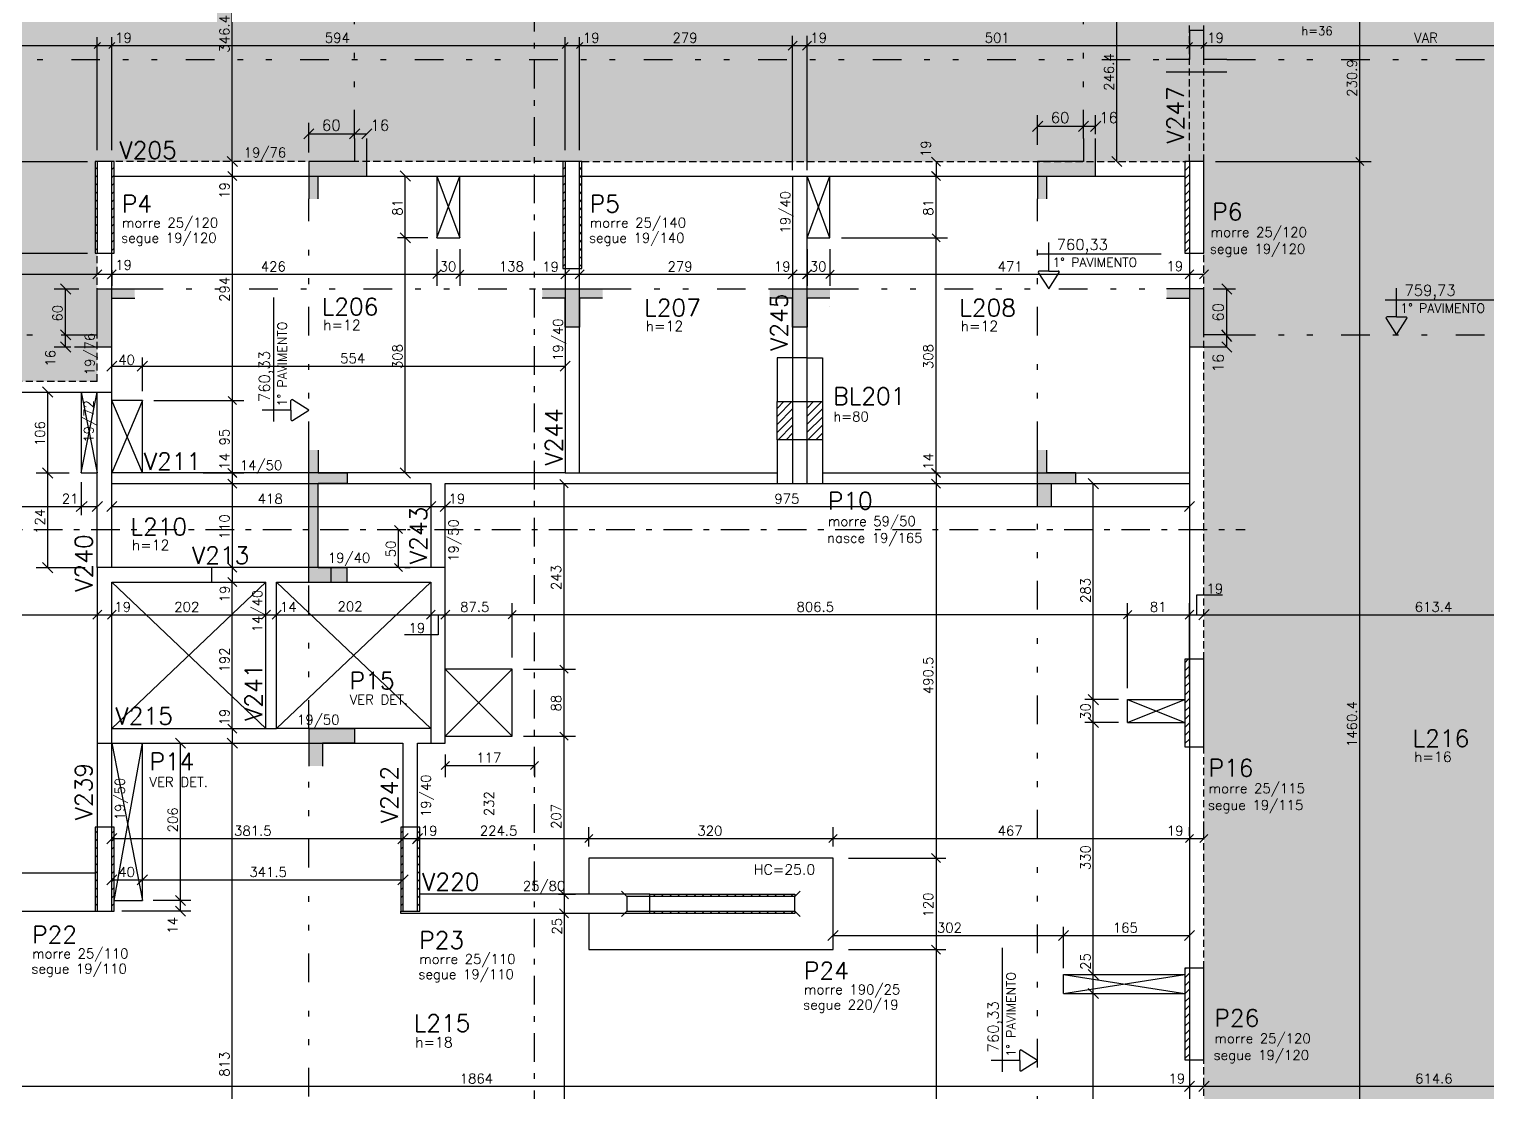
# Model space of a CAD drawing. Extents: x 37249 to 45139, y 0 to 6308.
# Drawn here: x 40434 to 42344, y 3257 to 4650 of the extents above; entities that cross this region are included whole.
import ezdxf

# ---------------------------------------------------------------- set-up
doc = ezdxf.new("R2010")
doc.units = 0
doc.header["$LTSCALE"] = 75
doc.header["$MEASUREMENT"] = 0
for name, pattern in [('ESTILO_TQS_0003', [1, 0.5, -0.2, 0.1, -0.2]), ('ESTILO_TQS_0004', [2, 0.5, -0.4, 0.1, -0.4, 0.1, -0.5]), ('HIDDEN2', [0.1875, 0.125, -0.0625])]:
    doc.linetypes.add(name, pattern=pattern)
doc.layers.get('0').update_dxf_attribs({"color": 3, "linetype": 'CONTINUOUS'})
for name, color, linetype in [('1', 3, 'CONTINUOUS'), ('110', 141, 'CONTINUOUS'), ('204', 1, 'ESTILO_TQS_0003'), ('205', 1, 'ESTILO_TQS_0004'), ('210', 3, 'HIDDEN2'), ('212', 3, 'CONTINUOUS'), ('213', 3, 'CONTINUOUS'), ('216', 3, 'CONTINUOUS'), ('220', 5, 'CONTINUOUS'), ('221', 1, 'CONTINUOUS'), ('222', 6, 'CONTINUOUS'), ('226', 4, 'CONTINUOUS'), ('230', 3, 'CONTINUOUS'), ('231', 1, 'CONTINUOUS'), ('233', 6, 'CONTINUOUS'), ('238', 2, 'CONTINUOUS'), ('249', 1, 'CONTINUOUS'), ('250', 1, 'CONTINUOUS'), ('253', 253, 'CONTINUOUS')]:
    doc.layers.add(name, color=color, linetype=linetype)
doc.styles.get("Standard").update_dxf_attribs({"font": 'ROMANS.SHX'})

# ---------------------------------------------------------------- blocks, each defined once
blk = doc.blocks.new('_HAA22AC993A-004')
for p, q in [((2310.767808, -478.768444), (2312.438043, -477.098209)), ((2310.767808, -489.375045), (2316.767795, -483.375059)), ((2310.767808, -499.981647), (2316.767795, -493.981661)), ((2310.767808, -510.588249), (2316.767795, -504.588262)), ((2310.767808, -521.194851), (2316.767795, -515.194864)), ((2310.767808, -531.801452), (2316.767795, -525.801466)), ((2310.767808, -542.408054), (2316.767795, -536.408067)), ((2310.767808, -553.014656), (2316.767795, -547.014669)), ((2310.767808, -563.621257), (2316.767795, -557.621271)), ((2310.767808, -574.227859), (2316.767795, -568.227873)), ((2310.767808, -584.834461), (2316.767795, -578.834474)), ((2310.767808, -595.441063), (2316.767795, -589.441076))]:
    blk.add_line(p, q)
blk = doc.blocks.new('_HAA22AC993A-005')
for p, q in [((-1000.232204, 569.54485), (-997.232204, 572.54485)), ((-1000.232204, 558.938249), (-997.232204, 561.938249)), ((-1000.232204, 548.331647), (-997.232204, 551.331647)), ((-1000.232204, 537.725045), (-997.232204, 540.725045)), ((-1000.232204, 527.118443), (-997.232204, 530.118443)), ((-1000.232204, 516.511842), (-997.232204, 519.511842)), ((-1000.232204, 505.90524), (-997.232204, 508.90524)), ((-1000.232204, 495.298638), (-997.232204, 498.298638)), ((-1000.232204, 484.692036), (-997.232204, 487.692036)), ((-1000.232204, 474.085435), (-997.232204, 477.085435)), ((-1000.232204, 463.478833), (-997.232204, 466.478833))]:
    blk.add_line(p, q)
blk = doc.blocks.new('_HAA22AC993A-006')
for p, q in [((1776.767795, 238.810546), (1795.856951, 257.899702)), ((1776.767795, 249.417147), (1785.250349, 257.899702)), ((1776.767795, 228.203944), (1796.767795, 248.203944)), ((1776.767795, 217.597342), (1796.767795, 237.597342)), ((1777.676756, 207.899702), (1796.767795, 226.99074)), ((1788.283358, 207.899702), (1796.767795, 216.384139))]:
    blk.add_line(p, q)
blk = doc.blocks.new('_HAA22AC993A-007')
for p, q in [((-787.732204, -299.828525), (-784.732204, -296.828525)), ((-787.732204, -310.435127), (-784.732204, -307.435127)), ((-787.732204, -321.041728), (-784.732204, -318.041728)), ((-787.732204, -331.64833), (-784.732204, -328.64833)), ((-787.732204, -342.254932), (-784.732204, -339.254932)), ((-787.732204, -352.861534), (-784.732204, -349.861534)), ((-787.732204, -363.468135), (-784.732204, -360.468135)), ((-787.732204, -374.074737), (-784.732204, -371.074737)), ((-787.732204, -384.681339), (-784.732204, -381.681339)), ((-787.732204, -395.28794), (-784.732204, -392.28794))]:
    blk.add_line(p, q)
blk = doc.blocks.new('_HAA22AC993A-008')
for p, q in [((-1274.843656, -405.102315), (-1271.841639, -402.100298)), ((-1264.237054, -405.102315), (-1261.235037, -402.100298)), ((-1253.630453, -405.102315), (-1250.628436, -402.100298)), ((-1243.023851, -405.102315), (-1240.021834, -402.100298)), ((-1232.417249, -405.102315), (-1229.415232, -402.100298)), ((-1221.810647, -405.102315), (-1218.80863, -402.100298)), ((-1211.204046, -405.102315), (-1208.202029, -402.100298)), ((-1200.597444, -405.102315), (-1197.595427, -402.100298)), ((-1189.990842, -405.102315), (-1186.988825, -402.100298)), ((-1179.384241, -405.102315), (-1176.382224, -402.100298)), ((-1168.777639, -405.102315), (-1165.775622, -402.100298)), ((-1158.171037, -405.102315), (-1155.16902, -402.100298)), ((-1147.564435, -405.102315), (-1144.562418, -402.100298)), ((-1136.957834, -405.102315), (-1133.955817, -402.100298)), ((-1126.351232, -405.102315), (-1123.349215, -402.100298)), ((-1115.74463, -405.102315), (-1112.742613, -402.100298)), ((-1105.138029, -405.102315), (-1102.136012, -402.100298)), ((-1094.531427, -405.102315), (-1091.52941, -402.100298))]:
    blk.add_line(p, q)
blk = doc.blocks.new('_HA6A1DCB61C-001')
for p, q in [((591.793636, 3699.527939), (596.320062, 3704.054365)), ((591.793636, 3688.921337), (597.793636, 3694.921337)), ((591.793636, 3678.314736), (597.793636, 3684.314736)), ((591.793636, 3667.708134), (597.793636, 3673.708134)), ((591.793636, 3657.101532), (597.793636, 3663.101532)), ((591.793636, 3646.494931), (597.793636, 3652.494931)), ((591.793636, 3635.888329), (597.793636, 3641.888329)), ((591.793636, 3625.281727), (597.793636, 3631.281727)), ((591.793636, 3614.675125), (597.793636, 3620.675125)), ((591.793636, 3604.068524), (597.793636, 3610.068524)), ((591.793636, 3593.461922), (597.793636, 3599.461922))]:
    blk.add_line(p, q)

msp = doc.modelspace()

# ---------------------------------------------------------------- linework, layer by layer
at = {"layer": '1'}
for p, q in [((40545, 4457.1), (41133, 4457.1)), ((41158, 4457.1), (41948, 4457.1)), ((41434, 4457.1), (41434, 4219.1)), ((41453, 4219.1), (41453, 4457.1)), ((40542, 3944.1), (40542, 4356.1)), ((41954, 4356.1), (41954, 3824.1)), ((41136, 4336.1), (41136, 4068.1)), ((41155, 4068.1), (41155, 4336.1)), ((40145.5, 4174.1), (40542, 4174.1)), ((40523, 3944.1), (40523, 4174.1)), ((41136, 4068.1), (40542, 4068.1)), ((40542, 4054.1), (40960, 4054.1)), ((40960, 4054.1), (40960, 3944.1)), ((40979, 4054.1), (41434, 4054.1)), ((40979, 3944.1), (40979, 4054.1)), ((41136, 4068.1), (41414, 4068.1)), ((41453, 4054.1), (41954, 4054.1)), ((41473, 4068.1), (41954, 4068.1)), ((40829, 3944.1), (40673, 3944.1)), ((40673, 3925.1), (40744, 3925.1)), ((40744, 3733.1), (40744, 3925.1)), ((40758, 3733.1), (40758, 3925.1)), ((40758, 3925.1), (40829, 3925.1)), ((40542, 3733.1), (40758, 3733.1)), ((40960, 3733.1), (40758, 3733.1)), ((40523, 3714.1), (40523, 3604.1)), ((40542, 3714.1), (40923.5, 3714.1)), ((40542, 3604.1), (40542, 3714.1)), ((40923.5, 3714.1), (40923.5, 3604.1)), ((40942.5, 3714.1), (40960, 3714.1)), ((40942.5, 3604.1), (40942.5, 3714.1)), ((41954, 3709.1), (41954, 3419.1)), ((40096, 3544.1), (40520, 3544.1)), ((41247, 3516.1), (40945.5, 3516.1)), ((40096, 3494.1), (40520, 3494.1)), ((40920.5, 3491.1), (40920.5, 3494.1)), ((41247, 3491.1), (40920.5, 3491.1)), ((41954, 3299.1), (41954, 3055.1))]:
    msp.add_line(p, q, dxfattribs=at)
at = {"layer": '110'}
for points in [[(38366.9, 4822.5), (42583.6, 4822.5), (39275, 4476.1)], [(39275, 4476.1), (42583.6, 4822.5), (39275, 4356.1)], [(42583.6, 4822.5), (39649.5, 4401.1), (39275, 4356.1)], [(39649.5, 4401.1), (42583.6, 4822.5), (40520, 4476.1)], [(42583.6, 4822.5), (41973, 4476.1), (40520, 4476.1)], [(42583.6, 4822.5), (42589.3, 2809.1), (41973, 2809.1)], [(42583.6, 4822.5), (41973, 2809.1), (41973, 4476.1)], [(39649.5, 4401.1), (40520, 4476.1), (40145.5, 4401.1)], [(40145.5, 4401.1), (40520, 4476.1), (40520, 4356.1)], [(40145.5, 4401.1), (40520, 4356.1), (40523, 4188.1)], [(40145.5, 4401.1), (40523, 4188.1), (40145.5, 4188.1)], [(40523, 4188.1), (40520, 4356.1), (40523, 4356.1)]]:
    msp.add_solid(points, dxfattribs=at)
at = {"layer": '204'}
for p, q in [((41096, 2471.6), (41096, 6069.6)), ((37514.8, 3994.1), (42027.2, 3994.1))]:
    msp.add_line(p, q, dxfattribs=at)
at = {"layer": '205'}
for p, q in [((40860.2, 4506.1), (40860.2, 4792.5)), ((41815.1, 4506.1), (41815.1, 4692.5)), ((38689, 4609.8), (41923.7, 4609.8)), ((42003, 4609.8), (42554.3, 4609.8)), ((40800.2, 4098.1), (40800.2, 4427.1)), ((41755.1, 4098.1), (41755.1, 4427.1)), ((40572, 4309.1), (41106, 4309.1)), ((41185, 4309.1), (41404, 4309.1)), ((41483, 4309.1), (41924, 4309.1)), ((40175.5, 4249.1), (40493, 4249.1)), ((42003, 4249.1), (42555.5, 4249.1)), ((41755.1, 2839.1), (41755.1, 4024.1)), ((40800.2, 3733.1), (40800.2, 3925.1)), ((40800.2, 2951.1), (40800.2, 3684.1))]:
    msp.add_line(p, q, dxfattribs=at)
at = {"layer": '210'}
for p, q in [((41954, 4476.1), (41954, 4841.5)), ((41973, 4476.1), (41973, 4841.5)), ((41133, 4476.1), (40545, 4476.1)), ((41158, 4476.1), (41948, 4476.1)), ((40523, 4188.1), (40523, 4356.1)), ((41973, 3824.1), (41973, 4356.1)), ((40523, 4188.1), (40145.5, 4188.1)), ((41973, 3419.1), (41973, 3709.1)), ((41973, 3055.1), (41973, 3299.1))]:
    msp.add_line(p, q, dxfattribs=at)
at = {"layer": '216'}
for p, q in [((40519, 4624), (40527, 4631.9)), ((40538, 4624), (40546, 4631.9)), ((41132, 4624), (41140, 4631.9)), ((41151, 4624), (41159, 4631.9)), ((41428.2, 4622.1), (41439.9, 4633.8)), ((41447.2, 4622.1), (41458.9, 4633.8)), ((41950, 4624), (41958, 4631.9)), ((41969, 4624), (41977, 4631.9)), ((41748.5, 4515.6), (41761.7, 4528.8)), ((41808.5, 4515.6), (41821.7, 4528.8)), ((41824.5, 4515.6), (41837.7, 4528.8)), ((40793.6, 4505.6), (40806.9, 4518.8)), ((40853.6, 4505.6), (40866.9, 4518.8)), ((40869.6, 4505.6), (40882.9, 4518.8)), ((40706.5, 4469.4), (40693.2, 4482.7)), ((41616.1, 4481.9), (41627.8, 4470.2)), ((41865.4, 4469.4), (41852.2, 4482.7)), ((42182.5, 4470.8), (42171.9, 4481.4)), ((42182.5, 4470.8), (42171.9, 4481.4)), ((40694, 4462.9), (40705.7, 4451.2)), ((40694.6, 4462.4), (40705.2, 4451.8)), ((40933.2, 4450.4), (40919.9, 4463.7)), ((41616.1, 4462.9), (41627.8, 4451.2)), ((41627.3, 4451.8), (41616.7, 4462.4)), ((40933.2, 4369.4), (40919.9, 4382.7)), ((41627.3, 4370.8), (41616.7, 4381.4)), ((41627.3, 4370.8), (41616.7, 4381.4)), ((40517.2, 4322.5), (40528.9, 4334.2)), ((40536.2, 4322.5), (40547.9, 4334.2)), ((40536.7, 4323), (40547.3, 4333.7)), ((40962.7, 4323), (40973.3, 4333.7)), ((40962.7, 4323), (40973.3, 4333.7)), ((40992.7, 4323), (41003.3, 4333.7)), ((40992.7, 4323), (41003.3, 4333.7)), ((41130.2, 4322.5), (41141.9, 4334.2)), ((41130.7, 4323), (41141.3, 4333.7)), ((41149.2, 4322.5), (41160.9, 4334.2)), ((41428.2, 4322.5), (41439.9, 4334.2)), ((41447.2, 4322.5), (41458.9, 4334.2)), ((41447.7, 4323), (41458.3, 4333.7)), ((41477.7, 4323), (41488.3, 4333.7)), ((41477.7, 4323), (41488.3, 4333.7)), ((41948.2, 4322.5), (41959.9, 4334.2)), ((41948.7, 4323), (41959.3, 4333.7)), ((41967.2, 4322.5), (41978.9, 4334.2)), ((40488.1, 4302.5), (40474.9, 4315.7)), ((42009.7, 4302.5), (41996.4, 4315.7)), ((40488.1, 4242.5), (40474.9, 4255.7)), ((42009.7, 4240.5), (41996.4, 4255.7)), ((40488.1, 4226.5), (40474.9, 4239.7)), ((42009.7, 4226.5), (41996.4, 4239.7)), ((40535.4, 4201.4), (40548.7, 4214.7)), ((40575.4, 4201.4), (40588.7, 4214.7)), ((41129.4, 4201.4), (41142.7, 4214.7)), ((40464.7, 4167.4), (40451.4, 4180.7)), ((40694.6, 4168.4), (40705.2, 4157.8)), ((40694.6, 4168.4), (40705.2, 4157.8)), ((40464.7, 4061.4), (40451.4, 4074.7)), ((40694, 4073.9), (40705.7, 4062.2)), ((40694.6, 4073.4), (40705.2, 4062.8)), ((40933.2, 4061.4), (40919.9, 4074.7)), ((41616.1, 4073.9), (41627.8, 4062.2)), ((41627.3, 4062.8), (41616.7, 4073.4)), ((40694, 4059.9), (40705.7, 4048.2)), ((41139.8, 4048.8), (41129.2, 4059.4)), ((41616.1, 4059.9), (41627.8, 4048.2)), ((41834.7, 4047.4), (41821.4, 4060.7)), ((40495.4, 4017.4), (40509.7, 4030.7)), ((40516.4, 4017.4), (40529.7, 4030.7)), ((40535.4, 4017.4), (40548.7, 4030.7)), ((40953.4, 4017.4), (40966.7, 4030.7)), ((40972.4, 4017.4), (40985.7, 4030.7)), ((41947.4, 4017.4), (41960.7, 4030.7)), ((40923.1, 3988.8), (40912.5, 3999.4)), ((40464.7, 3937.4), (40451.4, 3950.7)), ((40694, 3949.9), (40705.7, 3938.2)), ((40923.1, 3938.8), (40912.5, 3949.4)), ((40694, 3930.9), (40705.7, 3919.2)), ((40517.2, 3876.6), (40528.9, 3888.2)), ((40536.2, 3876.6), (40547.9, 3888.2)), ((40738.2, 3876.6), (40749.9, 3888.2)), ((40752.2, 3876.6), (40763.9, 3888.2)), ((40954.2, 3876.6), (40965.9, 3888.2)), ((40973.2, 3876.6), (40984.9, 3888.2)), ((40973.7, 3877.1), (40984.3, 3887.7)), ((41061.2, 3877.1), (41071.8, 3887.7)), ((41071.8, 3887.7), (41061.2, 3877.1)), ((41878.3, 3887.7), (41867.7, 3877.1)), ((41867.7, 3877.1), (41878.3, 3887.7)), ((41948.2, 3876.6), (41959.9, 3888.2)), ((41948.7, 3877.1), (41959.3, 3887.7)), ((41966.4, 3875.8), (41979.7, 3889)), ((41139.8, 3805.8), (41129.2, 3816.4)), ((41139.8, 3805.8), (41129.2, 3816.4)), ((41834.7, 3764.4), (41821.4, 3777.7)), ((41834.7, 3734.4), (41821.4, 3747.7)), ((40694, 3738.9), (40705.7, 3727.2)), ((41139.8, 3717.8), (41129.2, 3728.4)), ((41139.8, 3717.8), (41129.2, 3728.4)), ((40638.7, 3707.4), (40625.4, 3720.7)), ((40706.5, 3707.4), (40693.2, 3720.7)), ((40973.7, 3679.4), (40984.3, 3690)), ((41090.7, 3679.4), (41101.3, 3690)), ((40535.4, 3582.4), (40548.7, 3595.7)), ((40916.9, 3582.4), (40930.2, 3595.7)), ((40935.9, 3582.4), (40949.2, 3595.7)), ((40937.2, 3583.8), (40947.8, 3594.4)), ((41161.7, 3583.8), (41172.3, 3594.4)), ((41161.7, 3583.8), (41172.3, 3594.4)), ((41481.7, 3583.8), (41492.3, 3594.4)), ((41481.7, 3583.8), (41492.3, 3594.4)), ((41948.7, 3583.8), (41959.3, 3594.4)), ((41948.7, 3583.8), (41959.3, 3594.4)), ((41967.7, 3583.8), (41978.3, 3594.4)), ((41616.1, 3569.4), (41627.8, 3557.7)), ((40535.4, 3528.4), (40548.7, 3541.7)), ((40575.4, 3528.4), (40588.7, 3541.7)), ((40916.9, 3528.4), (40930.2, 3541.7)), ((40638.7, 3501.4), (40625.4, 3514.7)), ((41128.6, 3521.9), (41140.3, 3510.2)), ((41139.8, 3510.7), (41129.2, 3521.4)), ((40638.7, 3487.4), (40625.4, 3500.7)), ((41128.6, 3496.9), (41140.3, 3485.2)), ((41480.4, 3455.4), (41493.7, 3468.7)), ((41782.4, 3455.4), (41795.7, 3468.7)), ((41947.4, 3455.4), (41960.7, 3468.7)), ((41616.1, 3449.4), (41627.8, 3437.7)), ((41834.7, 3404.4), (41821.4, 3417.7)), ((41834.7, 3379.4), (41821.4, 3392.7)), ((41947.4, 3257.9), (41960.7, 3271.1)), ((41966.4, 3257.9), (41979.7, 3271.1))]:
    msp.add_line(p, q, dxfattribs=at)
at = {"layer": '220'}
for p, q in [((42002.9, 4609.8), (42002.9, 4609.8)), ((41923.7, 4593.8), (42002.9, 4593.8)), ((41106, 4309.1), (41185, 4309.1)), ((41404, 4309.1), (41483, 4309.1)), ((41185, 4297.1), (41185, 4297.1)), ((41483, 4286.1), (41483, 4286.1)), ((40800.2, 4054.1), (40800.2, 4098.1)), ((40812.2, 4098.1), (40812.2, 4098.1)), ((40812.2, 4098.1), (40812.2, 4068.1)), ((41755.1, 4024.1), (41755.1, 4098.1)), ((41767.1, 4068.1), (41767.1, 4098.1)), ((40800.2, 3925.1), (40800.2, 4054.1)), ((40812.2, 4068.1), (40850.2, 4068.1)), ((40812.2, 3944.1), (40812.2, 4054.1)), ((40850.2, 4054.1), (40812.2, 4054.1)), ((40812.2, 4054.1), (40812.2, 4054.1)), ((40850.2, 4068.1), (40850.2, 4054.1)), ((41805.1, 4068.1), (41767.1, 4068.1)), ((41773.1, 4024.1), (41773.1, 4054.1)), ((41773.1, 4054.1), (41805.1, 4054.1)), ((41805.1, 4054.1), (41805.1, 4068.1)), ((41773.1, 4024.1), (41773.1, 4024.1)), ((40812.2, 3944.1), (40850.2, 3944.1)), ((40850.2, 3925.1), (40850.2, 3944.1)), ((40800.2, 3925.1), (40850.2, 3925.1)), ((40800.2, 3733.1), (40800.2, 3684.1)), ((40800.2, 3733.1), (40860.2, 3733.1)), ((40860.2, 3733.1), (40860.2, 3714.1)), ((40860.2, 3714.1), (40818.2, 3714.1)), ((40818.2, 3714.1), (40818.2, 3684.1))]:
    msp.add_line(p, q, dxfattribs=at)
for points in [[(42002.9, 4609.8), (41973, 4609.8), (41973, 4647.8), (41954, 4647.8), (41954, 4609.8), (41923.7, 4609.8)], [(40860.2, 4506.1), (40860.2, 4476.1), (40800.2, 4476.1), (40800.2, 4427.1)], [(40812.2, 4427.1), (40812.2, 4457.1), (40876.2, 4457.1), (40876.2, 4506.1)], [(41815.1, 4506.1), (41815.1, 4476.1), (41755.1, 4476.1), (41755.1, 4427.1)], [(41767.1, 4427.1), (41767.1, 4457.1), (41831.1, 4457.1), (41831.1, 4506.1)], [(40493, 4249.1), (40523, 4249.1), (40523, 4309.1), (40572, 4309.1)], [(42003, 4249.1), (41973, 4249.1), (41973, 4309.1), (41924, 4309.1)], [(40493, 4233.1), (40523, 4233.1), (40542, 4233.1), (40542, 4297.1), (40572, 4297.1)], [(41185, 4297.1), (41155, 4297.1), (41155, 4259.1), (41136, 4259.1), (41136, 4297.1), (41106, 4297.1)], [(41483, 4297.1), (41453, 4297.1), (41453, 4259.1), (41434, 4259.1), (41434, 4297.1), (41404, 4297.1)], [(41924, 4297.1), (41954, 4297.1), (41954, 4233.1), (42003, 4233.1)]]:
    msp.add_lwpolyline(points, dxfattribs=at)
at = {"layer": '221'}
for p, q in [((41133, 4359.6), (41136, 4362.6)), ((41133, 4349), (41136, 4352)), ((41133, 4338.4), (41136, 4341.4)), ((41155, 4349), (41158, 4352)), ((41155, 4338.4), (41158, 4341.4))]:
    msp.add_line(p, q, dxfattribs=at)
at = {"layer": '222'}
for p, q in [((41217, 3513.1), (41210, 3520.1)), ((41437, 3513.1), (41444.1, 3520.1)), ((41217, 3494.1), (41210, 3487)), ((41437, 3494.1), (41444.1, 3487))]:
    msp.add_line(p, q, dxfattribs=at)
for points in [[(40523, 4476.1), (40520, 4476.1), (40520, 4356.1), (40523, 4356.1)], [(40523, 4356.1), (40542, 4356.1), (40542, 4476.1), (40523, 4476.1), (40523, 4356.1)], [(40542, 4356.1), (40545, 4356.1), (40545, 4476.1), (40542, 4476.1)], [(41136, 4476.1), (41133, 4476.1), (41133, 4336.1), (41136, 4336.1)], [(41136, 4336.1), (41155, 4336.1), (41155, 4476.1), (41136, 4476.1), (41136, 4336.1)], [(41155, 4336.1), (41158, 4336.1), (41158, 4476.1), (41155, 4476.1)], [(41954, 4476.1), (41948, 4476.1), (41948, 4356.1), (41954, 4356.1)], [(41954, 4356.1), (41973, 4356.1), (41973, 4476.1), (41954, 4476.1), (41954, 4356.1)], [(41453, 4219.1), (41434, 4219.1), (41434, 4054.1), (41453, 4054.1), (41453, 4219.1)], [(41414, 4111.6), (41414, 4161.6), (41473, 4161.6), (41473, 4111.6), (41414, 4111.6)], [(40523, 3714.1), (40524, 3714.1), (40542, 3714.1), (40542, 3925.1), (40673, 3925.1), (40673, 3944.1), (40523, 3944.1), (40523, 3714.1)], [(40979, 3714.1), (40979, 3944.1), (40829, 3944.1), (40829, 3925.1), (40960, 3925.1), (40960, 3714.1), (40979, 3714.1), (40979, 3714.1)], [(41954, 3824.1), (41948, 3824.1), (41948, 3709.1), (41954, 3709.1)], [(41954, 3709.1), (41973, 3709.1), (41973, 3824.1), (41954, 3824.1), (41954, 3709.1)], [(40523, 3604.1), (40520, 3604.1), (40520, 3494.1), (40523, 3494.1)], [(40523, 3494.1), (40542, 3494.1), (40542, 3604.1), (40523, 3604.1), (40523, 3494.1)], [(40542, 3494.1), (40545, 3494.1), (40545, 3604.1), (40542, 3604.1)], [(40923.5, 3604.1), (40920.5, 3604.1), (40920.5, 3494.1), (40923.5, 3494.1)], [(40923.5, 3494.1), (40942.5, 3494.1), (40942.5, 3604.1), (40923.5, 3604.1), (40923.5, 3494.1)], [(40942.5, 3494.1), (40945.5, 3494.1), (40945.5, 3604.1), (40942.5, 3604.1)], [(41247, 3513.1), (41247, 3516.1), (41437, 3516.1), (41437, 3513.1)], [(41437, 3494.1), (41437, 3513.1), (41217, 3513.1), (41217, 3494.1), (41437, 3494.1)], [(41437, 3494.1), (41437, 3491.1), (41247, 3491.1), (41247, 3513.1)], [(41954, 3419.1), (41948, 3419.1), (41948, 3299.1), (41954, 3299.1)], [(41954, 3299.1), (41973, 3299.1), (41973, 3419.1), (41954, 3419.1), (41954, 3299.1)]]:
    msp.add_lwpolyline(points, dxfattribs=at)
at = {"layer": '230'}
for p, q in [((40968, 4457.1), (40968, 4376.1)), ((40998, 4376.1), (40998, 4457.1)), ((41483, 4376.1), (41483, 4457.1)), ((40968, 4376.1), (40998, 4376.1)), ((41453, 4376.1), (41483, 4376.1)), ((40502, 4174.1), (40502, 4068.1)), ((40582, 4163.1), (40542, 4163.1)), ((40582, 4068.1), (40582, 4163.1)), ((41414, 4111.6), (41414, 4054.1)), ((41473, 4111.6), (41473, 4054.1)), ((40502, 4068.1), (40523, 4068.1)), ((41066.5, 3811.1), (40979, 3811.1)), ((41066.5, 3723.1), (41066.5, 3811.1)), ((41873, 3741.1), (41873, 3771.1)), ((41873, 3771.1), (41948, 3771.1)), ((41873, 3741.1), (41948, 3741.1)), ((40582, 3508.1), (40582, 3714.1)), ((40979, 3723.1), (41066.5, 3723.1)), ((41487, 3563.6), (41167, 3563.6)), ((41167, 3563.6), (41167, 3516.1)), ((41487, 3443.6), (41487, 3563.6)), ((40545, 3508.1), (40582, 3508.1)), ((41167, 3491.1), (41167, 3443.6)), ((41167, 3443.6), (41487, 3443.6)), ((41789, 3386.1), (41789, 3411.1)), ((41789, 3411.1), (41948, 3411.1)), ((41789, 3386.1), (41948, 3386.1))]:
    msp.add_line(p, q, dxfattribs=at)
for points in [[(41434, 4219.1), (41414, 4219.1), (41414, 4161.6)], [(41453, 4219.1), (41473, 4219.1), (41473, 4161.6)]]:
    msp.add_lwpolyline(points, dxfattribs=at)
at = {"layer": '231'}
for p, q in [((41754.6, 4355.1), (41917, 4355.1)), ((41769.6, 4332.6), (41769.6, 4370.1)), ((41756, 4330.5), (41769.6, 4309.1)), ((41769.6, 4332.6), (41757.2, 4332.6)), ((41769.6, 4332.6), (41782, 4332.6)), ((41769.6, 4309.1), (41783.1, 4330.5)), ((40754.2, 4135.4), (40754.2, 4297.8)), ((42225.3, 4272.6), (42225.3, 4310.1)), ((42210.3, 4295.1), (42372.8, 4295.1)), ((42211.8, 4270.5), (42225.3, 4249.1)), ((42225.3, 4272.6), (42212.9, 4272.6)), ((42225.3, 4249.1), (42238.9, 4270.5)), ((42225.4, 4272.6), (42237.8, 4272.6)), ((40800.2, 4150.4), (40778.8, 4163.9)), ((40776.7, 4150.4), (40739.2, 4150.4)), ((40776.7, 4150.4), (40776.7, 4162.8)), ((40776.7, 4150.4), (40776.7, 4138)), ((40778.8, 4136.8), (40800.2, 4150.4)), ((41709.1, 3283.4), (41709.1, 3445.8)), ((41731.6, 3298.4), (41731.6, 3310.8)), ((41755.1, 3298.4), (41733.7, 3312)), ((41731.6, 3298.4), (41694.1, 3298.4)), ((41731.6, 3298.4), (41731.6, 3286)), ((41733.7, 3284.8), (41755.1, 3298.4))]:
    msp.add_line(p, q, dxfattribs=at)
for centre, start, end in [((41757.2, 4331.2), 90, 212.377), ((41782, 4331.2), 327.6277, 90), ((42212.9, 4271.2), 90, 212.377), ((42237.8, 4271.2), 327.6277, 90), ((40778.1, 4162.8), 57.6277, 180), ((40778.1, 4138), 180, 302.377), ((41733, 3310.8), 57.6277, 180), ((41733, 3286), 180, 302.377)]:
    msp.add_arc(centre, 1.36, start, end, dxfattribs=at)
at = {"layer": '249'}
for p, q in [((40968, 4376.1), (40998, 4457.1)), ((40968, 4457.1), (40998, 4376.1)), ((41483, 4376.1), (41453, 4457.1)), ((41453, 4376.1), (41483, 4457.1)), ((40502, 4068.1), (40523, 4174.1)), ((40502, 4174.1), (40523, 4068.1)), ((40582, 4068.1), (40542, 4163.1)), ((40582, 4163.1), (40542, 4068.1)), ((40542, 3733.1), (40744, 3925.1)), ((40542, 3925.1), (40744, 3733.1)), ((40758, 3733.1), (40960, 3925.1)), ((40758, 3925.1), (40960, 3733.1)), ((40979, 3723.1), (41066.5, 3811.1)), ((40979, 3811.1), (41066.5, 3723.1)), ((41873, 3741.1), (41948, 3771.1)), ((41873, 3771.1), (41948, 3741.1)), ((40542, 3714.1), (40582, 3508.1)), ((40545, 3508.1), (40582, 3714.1)), ((41789, 3386.1), (41948, 3411.1)), ((41789, 3411.1), (41948, 3386.1))]:
    msp.add_line(p, q, dxfattribs=at)
at = {"layer": '250'}
for p, q in [((40699.9, 4476.1), (40699.9, 4822.5)), ((41858.8, 4476.1), (41858.8, 4722.5)), ((42177.2, 4476.1), (42177.2, 4707)), ((40145.5, 4628), (40523, 4628)), ((40523, 4491.1), (40523, 4639.2)), ((40523, 4628), (40542, 4628)), ((40542, 4491.1), (40542, 4639.2)), ((40542, 4628), (41136, 4628)), ((41136, 4491.1), (41136, 4639.2)), ((41136, 4628), (41155, 4628)), ((41155, 4491.1), (41155, 4639.2)), ((41155, 4628), (41434, 4628)), ((41434, 4464.8), (41434, 4640.7)), ((41434, 4628), (41453, 4628)), ((41453, 4464.8), (41453, 4640.7)), ((41453, 4491.1), (41453, 4639.2)), ((41453, 4628), (41954, 4628)), ((41954, 4628), (41973, 4628)), ((41973, 4628), (42584.9, 4628)), ((40800.2, 4488.1), (40800.2, 4526.7)), ((41755.1, 4498.1), (41755.1, 4536.7)), ((41831.1, 4511.9), (41831.1, 4536.7)), ((40800.2, 4512.2), (40860.2, 4512.2)), ((40860.2, 4512.2), (40876.2, 4512.2)), ((41755.1, 4522.2), (41815.1, 4522.2)), ((41815.1, 4522.2), (41831.1, 4522.2)), ((40338.2, 4476.1), (40510.1, 4476.1)), ((40699.9, 4476.1), (40699.9, 4457.1)), ((41622, 4476.1), (41622, 4457.1)), ((41988, 4476.1), (42192.2, 4476.1)), ((41988, 4476.1), (42192.2, 4476.1)), ((42177.2, 3015.7), (42177.2, 4476.1)), ((40675.2, 4457.1), (40714.9, 4457.1)), ((40699.9, 4457.1), (40699.9, 4163.1)), ((40926.5, 4376.1), (40926.5, 4457.1)), ((41498, 4457.1), (41637, 4457.1)), ((41622, 4376.1), (41622, 4457.1)), ((40956, 4376.1), (40916.2, 4376.1)), ((40926.5, 4068.1), (40926.5, 4376.1)), ((41498, 4376.1), (41637, 4376.1)), ((41498, 4376.1), (41637, 4376.1)), ((41622, 4068.1), (41622, 4376.1)), ((40338.2, 4356.1), (40510.1, 4356.1)), ((40968, 4361.1), (40968, 4313.4)), ((40968, 4361.1), (40968, 4313.4)), ((40998, 4361.1), (40998, 4313.4)), ((40998, 4361.1), (40998, 4313.4)), ((41453, 4361.1), (41453, 4313.4)), ((41483, 4361.1), (41483, 4313.4)), ((41483, 4361.1), (41483, 4313.4)), ((41136, 4337), (41136, 4313.4)), ((40145.5, 4328.4), (40523, 4328.4)), ((40523, 4328.4), (40542, 4328.4)), ((40542, 4333.7), (40542, 4313.4)), ((40542, 4328.4), (40968, 4328.4)), ((40968, 4328.4), (40998, 4328.4)), ((40998, 4328.4), (41136, 4328.4)), ((41136, 4328.4), (41155, 4328.4)), ((41147.5, 4328.4), (41434, 4328.4)), ((41434, 4328.4), (41453, 4328.4)), ((41453, 4328.4), (41483, 4328.4)), ((41483, 4328.4), (41954, 4328.4)), ((41954, 4331.5), (41954, 4313.4)), ((41954, 4328.4), (41973, 4328.4)), ((40466.5, 4309.1), (40498.8, 4309.1)), ((40481.5, 4249.1), (40481.5, 4309.1)), ((41985, 4309.1), (42014.3, 4309.1)), ((42003, 4249.1), (42003, 4309.1)), ((40481.5, 4233.1), (40481.5, 4249.1)), ((42003, 4233.1), (42003, 4249.1)), ((40466.5, 4233.1), (40488.4, 4233.1)), ((40542, 4208.1), (40582, 4208.1)), ((40582, 4175.1), (40582, 4219.3)), ((40582, 4208.1), (41136, 4208.1)), ((40458, 4068.1), (40458, 4174.1)), ((40597, 4163.1), (40714.9, 4163.1)), ((40597, 4163.1), (40714.9, 4163.1)), ((40699.9, 4163.1), (40699.9, 4068.1)), ((40442.8, 4068.1), (40486.1, 4068.1)), ((40458, 3944.1), (40458, 4068.1)), ((40502, 4056.1), (40502, 4012.8)), ((40661.5, 4068.1), (40714.9, 4068.1)), ((40699.9, 4068.1), (40699.9, 4054.1)), ((40699.9, 4054.1), (40699.9, 3944.1)), ((41088.9, 4054.1), (41149.5, 4054.1)), ((41134.5, 3811.1), (41134.5, 4054.1)), ((41544.9, 4068.1), (41637, 4068.1)), ((41622, 4068.1), (41622, 4054.1)), ((41622, 4054.1), (41622, 3563.6)), ((41828, 3771.1), (41828, 4054.1)), ((40176, 4024.1), (40502, 4024.1)), ((40502, 4024.1), (40523, 4024.1)), ((40542, 4024.1), (40960, 4024.1)), ((40960, 4024.1), (40979, 4024.1)), ((40979, 4024.1), (41954, 4024.1)), ((40917.8, 3944.1), (40917.8, 3994.1)), ((40929.5, 3994.1), (40932.8, 3994.1)), ((40442.8, 3944.1), (40507.1, 3944.1)), ((40699.9, 3944.1), (40699.9, 3925.1)), ((40925.8, 3944.1), (40932.8, 3944.1)), ((40699.9, 3733.1), (40699.9, 3925.1)), ((40979, 3856.1), (40979, 3897.4)), ((41066.5, 3826.1), (41066.5, 3897.4)), ((41066.5, 3826.1), (41066.5, 3897.4)), ((41873, 3786.1), (41873, 3897.4)), ((41873, 3786.1), (41873, 3897.4)), ((41954, 3798.1), (41954, 3897.4)), ((40090, 3882.4), (40523, 3882.4)), ((40523, 3882.4), (40542, 3882.4)), ((40542, 3882.4), (40744, 3882.4)), ((40744, 3882.4), (40758, 3882.4)), ((40758, 3882.4), (40960, 3882.4)), ((40960, 3882.4), (40979, 3882.4)), ((40979, 3882.4), (41066.5, 3882.4)), ((41873, 3882.4), (41066.5, 3882.4)), ((41873, 3882.4), (41954, 3882.4)), ((41954, 3882.4), (41973, 3882.4)), ((41973, 3882.4), (42586.5, 3882.4)), ((41081.5, 3811.1), (41149.5, 3811.1)), ((41081.5, 3811.1), (41149.5, 3811.1)), ((41134.5, 3723.1), (41134.5, 3811.1)), ((41861, 3771.1), (41816.8, 3771.1)), ((41828, 3741.1), (41828, 3771.1)), ((40699.9, 3733.1), (40699.9, 3714.1)), ((41861, 3741.1), (41816.8, 3741.1)), ((41828, 3407.1), (41828, 3741.1)), ((40632, 3508.1), (40632, 3714.1)), ((40699.9, 2901.3), (40699.9, 3714.1)), ((41081.5, 3723.1), (41149.5, 3723.1)), ((41081.5, 3723.1), (41149.5, 3723.1)), ((41134.5, 3516.1), (41134.5, 3723.1)), ((40979, 3699.1), (40979, 3669.7)), ((40979, 3684.7), (41096, 3684.7)), ((41096, 3685.9), (41096, 3669.7)), ((40942.5, 3585.4), (40942.5, 3604.1)), ((41167, 3578.6), (41167, 3604.1)), ((41167, 3578.6), (41167, 3604.1)), ((41487, 3578.6), (41487, 3604.1)), ((41487, 3578.6), (41487, 3604.1)), ((41954, 3594.2), (41954, 3604.1)), ((41954, 3592.5), (41954, 3604.1)), ((41973, 3592.1), (41973, 3604.1)), ((40542, 3589.1), (40923.5, 3589.1)), ((40923.5, 3589.1), (40942.5, 3589.1)), ((40942.5, 3589.1), (41167, 3589.1)), ((41167, 3589.1), (41487, 3589.1)), ((41487, 3589.1), (41954, 3589.1)), ((41954, 3589.1), (41973, 3589.1)), ((41507.3, 3563.6), (41634.7, 3563.6)), ((41622, 3563.6), (41622, 3443.6)), ((40542, 3535.1), (40582, 3535.1)), ((40582, 3535.1), (40923.5, 3535.1)), ((41127.1, 3516.1), (41149.5, 3516.1)), ((41134.5, 3516.1), (41134.5, 3491.1)), ((40645.4, 3508.1), (40596.2, 3508.1)), ((40632, 3494.1), (40632, 3508.1)), ((40645.4, 3494.1), (40555.2, 3494.1)), ((41134.5, 3491.1), (41134.5, 2901.1)), ((41487, 3462.1), (41789, 3462.1)), ((41789, 3419.1), (41789, 3473.3)), ((41789, 3462.1), (41954, 3462.1)), ((41507.3, 3443.6), (41634.7, 3443.6)), ((41622, 3443.6), (41622, 2943)), ((41828, 3386.1), (41828, 3407.1)), ((41828, 2809.1), (41828, 3386.1)), ((40090, 3264.5), (41954, 3264.5)), ((41954, 3264.5), (41973, 3264.5)), ((41973, 3264.5), (42587.6, 3264.5))]:
    msp.add_line(p, q, dxfattribs=at)
for points in [[(41963.5, 3882.4), (41963.5, 3908.6), (41997.3, 3908.6)], [(40969.5, 3882.4), (40969.5, 3856.1), (40925.5, 3856.1)]]:
    msp.add_lwpolyline(points, dxfattribs=at)
at = {"layer": '253'}
for points in [[(41973, 4647.8), (41954, 4647.8), (41973, 4609.8)], [(41954, 4647.8), (41954, 4609.8), (41973, 4609.8)], [(41954, 4609.8), (41923.7, 4609.8), (42002.9, 4593.8)], [(42002.9, 4593.8), (41923.7, 4609.8), (41923.7, 4593.8)], [(41973, 4609.8), (41954, 4609.8), (42002.9, 4593.8)], [(42002.9, 4593.8), (42002.9, 4609.8), (41973, 4609.8)], [(40860.2, 4476.1), (40876.2, 4457.1), (40860.2, 4506.1)], [(40876.2, 4457.1), (40876.2, 4506.1), (40860.2, 4506.1)], [(41815.1, 4476.1), (41831.1, 4457.1), (41815.1, 4506.1)], [(41831.1, 4457.1), (41831.1, 4506.1), (41815.1, 4506.1)], [(40800.2, 4427.1), (40812.2, 4427.1), (40800.2, 4476.1)], [(40812.2, 4427.1), (40812.2, 4457.1), (40800.2, 4476.1)], [(40800.2, 4476.1), (40812.2, 4457.1), (40860.2, 4476.1)], [(40812.2, 4457.1), (40876.2, 4457.1), (40860.2, 4476.1)], [(41755.1, 4427.1), (41767.1, 4427.1), (41755.1, 4476.1)], [(41767.1, 4427.1), (41767.1, 4457.1), (41755.1, 4476.1)], [(41755.1, 4476.1), (41767.1, 4457.1), (41815.1, 4476.1)], [(41767.1, 4457.1), (41831.1, 4457.1), (41815.1, 4476.1)], [(40523, 4249.1), (40523, 4309.1), (40542, 4297.1)], [(40542, 4297.1), (40523, 4309.1), (40572, 4309.1)], [(40542, 4297.1), (40572, 4309.1), (40572, 4297.1)], [(41136, 4297.1), (41106, 4297.1), (41185, 4309.1)], [(41185, 4309.1), (41106, 4297.1), (41106, 4309.1)], [(41155, 4297.1), (41136, 4297.1), (41185, 4309.1)], [(41185, 4309.1), (41185, 4297.1), (41155, 4297.1)], [(41404, 4297.1), (41404, 4309.1), (41483, 4309.1)], [(41404, 4297.1), (41483, 4309.1), (41434, 4297.1)], [(41453, 4297.1), (41434, 4297.1), (41483, 4309.1)], [(41453, 4297.1), (41483, 4309.1), (41483, 4297.1)], [(41954, 4297.1), (41973, 4309.1), (41924, 4309.1)], [(41954, 4297.1), (41924, 4309.1), (41924, 4297.1)], [(41954, 4297.1), (41973, 4249.1), (41973, 4309.1)], [(40523, 4249.1), (40542, 4297.1), (40542, 4233.1)], [(41155, 4259.1), (41136, 4259.1), (41155, 4297.1)], [(41136, 4259.1), (41136, 4297.1), (41155, 4297.1)], [(41453, 4297.1), (41453, 4259.1), (41434, 4259.1)], [(41453, 4297.1), (41434, 4259.1), (41434, 4297.1)], [(41954, 4297.1), (41954, 4233.1), (41973, 4249.1)], [(40523, 4249.1), (40542, 4233.1), (40493, 4233.1)], [(40523, 4249.1), (40493, 4233.1), (40493, 4249.1)], [(41973, 4249.1), (41954, 4233.1), (42003, 4233.1)], [(41973, 4249.1), (42003, 4233.1), (42003, 4249.1)], [(40812.2, 4054.1), (40800.2, 4054.1), (40800.2, 4098.1)], [(40812.2, 4054.1), (40800.2, 4098.1), (40812.2, 4098.1)], [(40812.2, 4054.1), (40812.2, 4098.1), (40812.2, 4068.1)], [(41767.1, 4068.1), (41755.1, 4024.1), (41767.1, 4098.1)], [(41767.1, 4098.1), (41755.1, 4024.1), (41755.1, 4098.1)], [(40812.2, 3944.1), (40812.2, 4054.1), (40800.2, 4054.1)], [(40812.2, 3944.1), (40800.2, 4054.1), (40800.2, 3925.1)], [(40812.2, 4054.1), (40812.2, 4068.1), (40850.2, 4068.1)], [(40812.2, 4054.1), (40850.2, 4068.1), (40850.2, 4054.1)], [(40812.2, 4054.1), (40850.2, 4054.1), (40812.2, 4054.1)], [(40812.2, 4054.1), (40812.2, 4054.1), (40812.2, 4054.1)], [(41767.1, 4068.1), (41773.1, 4024.1), (41755.1, 4024.1)], [(41767.1, 4068.1), (41805.1, 4068.1), (41773.1, 4054.1)], [(41767.1, 4068.1), (41773.1, 4054.1), (41773.1, 4024.1)], [(41773.1, 4054.1), (41805.1, 4068.1), (41805.1, 4054.1)], [(40812.2, 3944.1), (40800.2, 3925.1), (40850.2, 3925.1)], [(40812.2, 3944.1), (40850.2, 3925.1), (40850.2, 3944.1)], [(40818.2, 3714.1), (40800.2, 3684.1), (40800.2, 3733.1)], [(40818.2, 3714.1), (40800.2, 3733.1), (40860.2, 3733.1)], [(40818.2, 3714.1), (40860.2, 3733.1), (40860.2, 3714.1)], [(40818.2, 3714.1), (40818.2, 3684.1), (40800.2, 3684.1)]]:
    msp.add_solid(points, dxfattribs=at)

# ---------------------------------------------------------------- block references
at = {"layer": '221'}
for name, p in [('_HAA22AC993A-004', (39637.3, 4953.2)), ('_HAA22AC993A-005', (41520.3, 3896.2)), ('_HAA22AC993A-005', (41542.3, 3896.2)), ('_HAA22AC993A-005', (42133.3, 3896.2)), ('_HAA22AC993A-005', (42155.3, 3896.2)), ('_HAA22AC993A-006', (39637.3, 3903.7)), ('_HAA22AC993A-006', (39676.3, 3903.7)), ('_HA6A1DCB61C-001', (41356.2, 120)), ('_HAA22AC993A-007', (41307.8, 3896.2)), ('_HAA22AC993A-007', (41329.8, 3896.2)), ('_HAA22AC993A-007', (41708.3, 3896.2)), ('_HAA22AC993A-007', (41730.3, 3896.2)), ('_HAA22AC993A-008', (42526.3, 3918.2)), ('_HAA22AC993A-008', (42526.3, 3896.2)), ('_HAA22AC993A-004', (39637.3, 3896.2))]:
    msp.add_blockref(name, p, dxfattribs=at)

# ---------------------------------------------------------------- texts
for s, height, p in [('h=36', 11.25, (42100.7, 4641.7)), ('760,33', 14.25, (41780, 4360.2)), ('759,73', 14.25, (42235.7, 4300.2))]:
    msp.add_text(s, height=height).set_placement(p)
for p in [(40749.1, 4160.8), (41703.9, 3308.8)]:
    msp.add_text('760,33', height=14.25, rotation=90).set_placement(p)
at = {"layer": '212'}
for s, p in [('19/76', (40714.8, 4481.5)), ('14/50', (40709.7, 4071.8)), ('19/40', (40825, 3950.5)), ('19/50', (40784.7, 3738.4)), ('25/80', (41080.5, 3520.6))]:
    msp.add_text(s, height=12.75, dxfattribs=at).set_placement(p)
for s, p in [('19/40', (41430.8, 4381.7)), ('19/40', (41133, 4214.8)), ('19/76', (40519.5, 4196)), ('19/72', (40518.2, 4107.8)), ('19/50', (40996.1, 3951.7)), ('14/40', (40739, 3859.3)), ('19/40', (40959.9, 3617.3)), ('19/50', (40558.9, 3613))]:
    msp.add_text(s, height=12.75, rotation=90, dxfattribs=at).set_placement(p)
at = {"layer": '213'}
for s, p in [('morre 25/120', (40555.2, 4389.6)), ('morre 25/140', (41168.2, 4389.6)), ('segue 19/120', (40554.2, 4369.7)), ('segue 19/140', (41167.2, 4369.7)), ('morre 25/120', (41981.7, 4377.2)), ('segue 19/120', (41980.7, 4355.3)), ('h=80', (41487.4, 4135.6)), ('morre 59/50', (41480.2, 3998.5)), ('nasce 19/165', (41479.2, 3976.6)), ('VER DET.', (40853.7, 3764.8)), ('VER DET.', (40591.4, 3656.8)), ('morre 25/115', (41979.1, 3648.5)), ('segue 19/115', (41978.1, 3626.6)), ('morre 25/110', (40437.6, 3432.1)), ('morre 25/110', (40944.8, 3424.9)), ('segue 19/110', (40436.6, 3412.2)), ('segue 19/110', (40943.7, 3405)), ('morre 190/25', (41448.9, 3385)), ('segue 220/19', (41447.8, 3365.1)), ('morre 25/120', (41986.7, 3320.9)), ('segue 19/120', (41985.6, 3299.1))]:
    msp.add_text(s, height=12.75, dxfattribs=at).set_placement(p)
at = {"layer": '216'}
for s, height, p in [('346.4', 12.75, (40696, 4618.7)), ('246.4', 12.75, (41855, 4568.7)), ('230.9', 12.75, (42173.3, 4560.9)), ('19', 12.75, (41615, 4481.9)), ('19', 12.75, (40696, 4427.3)), ('81', 12.75, (40922.7, 4405.1)), ('81', 12.75, (41618.1, 4405.1)), ('294', 12.75, (40696, 4292.2)), ('60', 12.75, (40477.2, 4266.3)), ('60', 14.25, (41998.7, 4266.3)), ('16', 12.75, (40467.9, 4207.5)), ('308', 12.75, (40922.7, 4204.2)), ('308', 12.75, (41618.1, 4204.2)), ('16', 14.25, (41998.7, 4199.8)), ('106', 12.75, (40454.2, 4103.2)), ('95', 12.75, (40696, 4104.1)), ('14', 12.75, (40696, 4072.3)), ('14', 12.75, (41618.1, 4072.3)), ('124', 12.75, (40454.2, 3988.2)), ('110', 12.75, (40696, 3981.2)), ('50', 12.75, (40913.9, 3957.6)), ('243', 12.75, (41130.6, 3914.7)), ('19', 12.75, (40696.4, 3898.6)), ('283', 12.75, (41824.2, 3897.7)), ('192', 12.75, (40696, 3806.7)), ('490.5', 12.75, (41618.1, 3778.2)), ('88', 12.75, (41130.6, 3755.6)), ('30', 12.75, (41824.2, 3744.6)), ('1460.4', 12.75, (42173.3, 3708.9)), ('19', 12.75, (40696, 3737.3)), ('232', 12.75, (41042.7, 3618.5)), ('207', 12.75, (41130.6, 3601.7)), ('206', 12.75, (40628.2, 3597.2)), ('330', 12.75, (41824.2, 3547.7)), ('120', 12.75, (41618.1, 3485.7)), ('14', 12.75, (40628.2, 3464.3)), ('25', 12.75, (41131.6, 3463.2)), ('25', 12.75, (41824.2, 3417.1)), ('813', 12.75, (40696, 3277.1))]:
    msp.add_text(s, height=height, rotation=90, dxfattribs=at).set_placement(p)
for s, height, p in [('19', 12.75, (40546.3, 4631.8)), ('594', 12.75, (40821.2, 4631.8)), ('19', 12.75, (41159.3, 4631.8)), ('279', 12.75, (41276.7, 4631.8)), ('19', 12.75, (41457.3, 4631.8)), ('501', 12.75, (41685.7, 4631.8)), ('19', 12.75, (41977.3, 4631.8)), ('VAR', 12.75, (42248.4, 4631.8)), ('60', 14.25, (40817.4, 4516.5)), ('16', 14.25, (40881, 4516.5)), ('60', 14.25, (41772.3, 4526.5)), ('16', 14.25, (41835.8, 4526.5)), ('19', 12.75, (40546.6, 4334.3)), ('426', 12.75, (40737.2, 4332.2)), ('30', 12.75, (40971.5, 4332.2)), ('138', 12.75, (41049.2, 4332.2)), ('19', 12.75, (41106, 4331.8)), ('279', 12.75, (41270.2, 4332.2)), ('19', 12.75, (41409.6, 4332.2)), ('30', 12.75, (41456.5, 4332.2)), ('471', 12.75, (41702.7, 4332.2)), ('19', 12.75, (41923.9, 4332.6)), ('h=12', 13.5, (40819, 4255.1)), ('h=12', 13.5, (41241.5, 4253.7)), ('h=12', 13.5, (41654.2, 4253.7)), ('40', 12.75, (40550.5, 4209.9)), ('554', 12.75, (40841.2, 4211.9)), ('21', 12.75, (40476.5, 4027.9)), ('418', 12.75, (40733.2, 4027.9)), ('19', 12.75, (40983.3, 4027.9)), ('975', 12.75, (41410.1, 4027.9)), ('h=12', 13.5, (40568.3, 3966.8)), ('19', 12.75, (41976.3, 3910.1)), ('19', 12.75, (40545.3, 3886.2)), ('202', 12.75, (40623.9, 3886.2)), ('14', 12.75, (40762.3, 3886.2)), ('202', 12.75, (40837.8, 3886.8)), ('87.5', 12.75, (40998.5, 3886.2)), ('806.5', 12.75, (41439.2, 3886.2)), ('81', 12.75, (41902, 3886.2)), ('613.4', 12.75, (42249.1, 3886.2)), ('19', 12.75, (40930.8, 3858.5)), ('117', 12.75, (41019.7, 3688.6)), ('h=16', 13.5, (42248.4, 3689.4)), ('381.5', 12.75, (40702.2, 3592.9)), ('19', 12.75, (40946.8, 3592.9)), ('224.5', 12.75, (41024.2, 3592.9)), ('320', 12.75, (41309.2, 3592.9)), ('467', 12.75, (41702.7, 3592.9)), ('19', 12.75, (41924.3, 3592.9)), ('HC=25.0', 13.5, (41383.2, 3541.8)), ('40', 12.75, (40550.5, 3538.9)), ('341.5', 12.75, (40722.2, 3538.9)), ('302', 12.75, (41623.2, 3465.9)), ('165', 12.75, (41853.7, 3465.9)), ('h=18', 13.5, (40939.5, 3315.4)), ('1864', 12.75, (40997.8, 3268.3)), ('19', 12.75, (41926.5, 3268.3)), ('614.6', 12.75, (42249.7, 3268.3))]:
    msp.add_text(s, height=height, dxfattribs=at).set_placement(p)
at = {"layer": '220'}
for s, p in [('P4', (40555.2, 4409.5)), ('P5', (41168.2, 4409.5)), ('P6', (41983.9, 4399.1)), ('BL201', (41487.4, 4157.5)), ('P10', (41480.2, 4020.4)), ('P15', (40853.7, 3784.7)), ('P14', (40591.4, 3678.7)), ('P16', (41979.1, 3670.4)), ('P22', (40437.6, 3451.9)), ('P23', (40944.8, 3444.8)), ('P24', (41448.9, 3404.8)), ('P26', (41986.7, 3342.8))]:
    msp.add_text(s, height=22.5, dxfattribs=at).set_placement(p)
at = {"layer": '226'}
for s, p in [('L206', (40817.1, 4274.7)), ('L207', (41239.6, 4273.3)), ('L208', (41652.4, 4273.3)), ('L210', (40566.5, 3986.4)), ('L216', (42246.5, 3709.1)), ('L215', (40937.6, 3336))]:
    msp.add_text(s, height=22.5, dxfattribs=at).set_placement(p)
at = {"layer": '233'}
for s, p in [('V247', (41946.7, 4499.5)), ('V245', (41427.4, 4228)), ('V244', (41132.5, 4077.7)), ('V243', (40954.8, 3948.6)), ('V240', (40516.5, 3912.4)), ('V241', (40738.9, 3743.1)), ('V239', (40516.3, 3613)), ('V242', (40916.8, 3609.1))]:
    msp.add_text(s, height=22.5, rotation=90, dxfattribs=at).set_placement(p)
for s, p in [('V205', (40552, 4479.8)), ('V211', (40584, 4072)), ('V213', (40647, 3949)), ('V215', (40546.8, 3738.5)), ('V220', (40948.6, 3521.1))]:
    msp.add_text(s, height=22.5, dxfattribs=at).set_placement(p)
at = {"layer": '238'}
for p in [(41774.4, 4338), (42230.2, 4278)]:
    msp.add_text('1%%d PAVIMENTO', height=12, dxfattribs=at).set_placement(p)
for p in [(40771.3, 4155.2), (41726.2, 3303.2)]:
    msp.add_text('1%%d PAVIMENTO', height=12, rotation=90, dxfattribs=at).set_placement(p)

doc.saveas('drawing.dxf')
